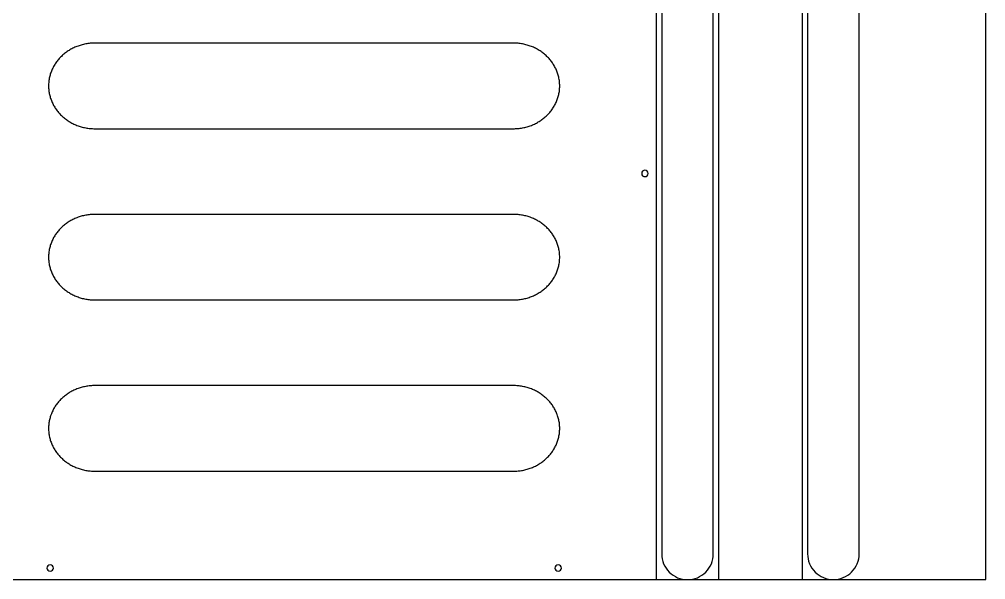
# Model space of a CAD drawing. Extents: x -841 to 6211, y -469 to 2808.
# Drawn here: x 1721 to 2470, y 0 to 434 of the extents above; entities that cross this region are included whole.
import ezdxf

# ---------------------------------------------------------------- set-up
doc = ezdxf.new("R2010")
doc.units = 0
for name, color, linetype in [('DEFAULT_LAYER0', 1, 'CONTINUOUS'), ('T5_LOGOLAYER_2', 18, 'CONTINUOUS'), ('T5_LOGOLAYER_20', 18, 'CONTINUOUS')]:
    doc.layers.add(name, color=color, linetype=linetype)

msp = doc.modelspace()

# ---------------------------------------------------------------- linework, layer by layer
at = {"layer": 'DEFAULT_LAYER0'}
for points in [[(1743.6, 382.4), (1743.61, 381.55), (1743.65, 380.7), (1743.7, 379.85), (1743.78, 379.01), (1743.89, 378.18), (1744.01, 377.35), (1744.16, 376.53), (1744.33, 375.72), (1744.52, 374.91), (1744.73, 374.12), (1744.96, 373.33), (1745.22, 372.54), (1745.49, 371.77), (1745.78, 371), (1746.1, 370.24), (1746.43, 369.5), (1746.78, 368.76), (1747.15, 368.03), (1747.54, 367.31), (1747.94, 366.6), (1748.37, 365.9), (1748.81, 365.21), (1749.27, 364.53), (1749.75, 363.86), (1750.24, 363.21), (1750.75, 362.56), (1751.28, 361.93), (1751.82, 361.31), (1752.38, 360.7), (1752.95, 360.11), (1753.54, 359.53), (1754.14, 358.96), (1754.76, 358.4), (1755.39, 357.86), (1756.04, 357.33), (1756.7, 356.82), (1757.37, 356.32), (1758.06, 355.83), (1758.76, 355.36), (1759.47, 354.91), (1760.19, 354.47), (1760.93, 354.05), (1761.68, 353.64), (1762.44, 353.25), (1763.21, 352.87), (1763.99, 352.51), (1764.78, 352.17), (1765.59, 351.85), (1766.4, 351.54), (1767.22, 351.26), (1768.05, 350.99), (1768.89, 350.74), (1769.74, 350.5), (1770.6, 350.29), (1771.47, 350.09), (1772.34, 349.92), (1773.23, 349.76), (1774.12, 349.63), (1775.01, 349.51), (1775.92, 349.42), (1776.83, 349.34), (1777.75, 349.29), (1778.67, 349.26), (1779.6, 349.24), (2103.6, 349.24), (2104.53, 349.26), (2105.45, 349.29), (2106.37, 349.34), (2107.28, 349.42), (2108.18, 349.51), (2109.08, 349.63), (2109.97, 349.76), (2110.85, 349.92), (2111.73, 350.09), (2112.6, 350.29), (2113.45, 350.5), (2114.3, 350.74), (2115.14, 350.99), (2115.98, 351.26), (2116.8, 351.54), (2117.61, 351.85), (2118.41, 352.17), (2119.21, 352.51), (2119.99, 352.87), (2120.76, 353.25), (2121.52, 353.64), (2122.27, 354.05), (2123, 354.47), (2123.73, 354.91), (2124.44, 355.36), (2125.14, 355.83), (2125.82, 356.32), (2126.5, 356.82), (2127.16, 357.33), (2127.8, 357.86), (2128.44, 358.4), (2129.05, 358.96), (2129.66, 359.53), (2130.25, 360.11), (2130.82, 360.7), (2131.38, 361.31), (2131.92, 361.93), (2132.45, 362.56), (2132.96, 363.21), (2133.45, 363.86), (2133.93, 364.53), (2134.39, 365.21), (2134.83, 365.9), (2135.25, 366.6), (2135.66, 367.31), (2136.05, 368.03), (2136.42, 368.76), (2136.77, 369.5), (2137.1, 370.24), (2137.41, 371), (2137.71, 371.77), (2137.98, 372.54), (2138.23, 373.33), (2138.46, 374.12), (2138.68, 374.91), (2138.87, 375.72), (2139.04, 376.53), (2139.18, 377.35), (2139.31, 378.18), (2139.41, 379.01), (2139.49, 379.85), (2139.55, 380.7), (2139.59, 381.55), (2139.6, 382.4), (2139.59, 383.26), (2139.55, 384.11), (2139.49, 384.95), (2139.41, 385.79), (2139.31, 386.63), (2139.18, 387.45), (2139.04, 388.27), (2138.87, 389.09), (2138.68, 389.89), (2138.46, 390.69), (2138.23, 391.48), (2137.98, 392.26), (2137.71, 393.04), (2137.41, 393.8), (2137.1, 394.56), (2136.77, 395.31), (2136.42, 396.05), (2136.05, 396.78), (2135.66, 397.5), (2135.25, 398.21), (2134.83, 398.91), (2134.39, 399.6), (2133.93, 400.28), (2133.45, 400.94), (2132.96, 401.6), (2132.45, 402.24), (2131.92, 402.88), (2131.38, 403.5), (2130.82, 404.1), (2130.25, 404.7), (2129.66, 405.28), (2129.05, 405.85), (2128.44, 406.41), (2127.8, 406.95), (2127.16, 407.48), (2126.5, 407.99), (2125.82, 408.49), (2125.14, 408.97), (2124.44, 409.44), (2123.73, 409.9), (2123, 410.34), (2122.27, 410.76), (2121.52, 411.17), (2120.76, 411.56), (2119.99, 411.93), (2119.21, 412.29), (2118.41, 412.63), (2117.61, 412.96), (2116.8, 413.26), (2115.98, 413.55), (2115.14, 413.82), (2114.3, 414.07), (2113.45, 414.3), (2112.6, 414.52), (2111.73, 414.71), (2110.85, 414.89), (2109.97, 415.04), (2109.08, 415.18), (2108.18, 415.3), (2107.28, 415.39), (2106.37, 415.47), (2105.45, 415.52), (2104.53, 415.55), (2103.6, 415.56), (1779.6, 415.56), (1778.67, 415.55), (1777.75, 415.52), (1776.83, 415.47), (1775.92, 415.39), (1775.01, 415.3), (1774.12, 415.18), (1773.23, 415.04), (1772.34, 414.89), (1771.47, 414.71), (1770.6, 414.52), (1769.74, 414.3), (1768.89, 414.07), (1768.05, 413.82), (1767.22, 413.55), (1766.4, 413.26), (1765.59, 412.96), (1764.78, 412.63), (1763.99, 412.29), (1763.21, 411.93), (1762.44, 411.56), (1761.68, 411.17), (1760.93, 410.76), (1760.19, 410.34), (1759.47, 409.9), (1758.76, 409.44), (1758.06, 408.97), (1757.37, 408.49), (1756.7, 407.99), (1756.04, 407.48), (1755.39, 406.95), (1754.76, 406.41), (1754.14, 405.85), (1753.54, 405.28), (1752.95, 404.7), (1752.38, 404.1), (1751.82, 403.5), (1751.28, 402.88), (1750.75, 402.24), (1750.24, 401.6), (1749.75, 400.94), (1749.27, 400.28), (1748.81, 399.6), (1748.37, 398.91), (1747.94, 398.21), (1747.54, 397.5), (1747.15, 396.78), (1746.78, 396.05), (1746.43, 395.31), (1746.1, 394.56), (1745.78, 393.8), (1745.49, 393.04), (1745.22, 392.26), (1744.96, 391.48), (1744.73, 390.69), (1744.52, 389.89), (1744.33, 389.09), (1744.16, 388.27), (1744.01, 387.45), (1743.89, 386.63), (1743.78, 385.79), (1743.7, 384.95), (1743.65, 384.11), (1743.61, 383.26)], [(1743.6, 249.77), (1743.61, 248.91), (1743.65, 248.06), (1743.7, 247.22), (1743.78, 246.38), (1743.89, 245.55), (1744.01, 244.72), (1744.16, 243.9), (1744.33, 243.09), (1744.52, 242.28), (1744.73, 241.48), (1744.96, 240.69), (1745.22, 239.91), (1745.49, 239.13), (1745.78, 238.37), (1746.1, 237.61), (1746.43, 236.86), (1746.78, 236.12), (1747.15, 235.39), (1747.54, 234.67), (1747.94, 233.96), (1748.37, 233.26), (1748.81, 232.57), (1749.27, 231.9), (1749.75, 231.23), (1750.24, 230.57), (1750.75, 229.93), (1751.28, 229.3), (1751.82, 228.68), (1752.38, 228.07), (1752.95, 227.47), (1753.54, 226.89), (1754.14, 226.32), (1754.76, 225.77), (1755.39, 225.22), (1756.04, 224.7), (1756.7, 224.18), (1757.37, 223.68), (1758.06, 223.2), (1758.76, 222.73), (1759.47, 222.27), (1760.19, 221.83), (1760.93, 221.41), (1761.68, 221), (1762.44, 220.61), (1763.21, 220.24), (1763.99, 219.88), (1764.78, 219.54), (1765.59, 219.22), (1766.4, 218.91), (1767.22, 218.62), (1768.05, 218.35), (1768.89, 218.1), (1769.74, 217.87), (1770.6, 217.65), (1771.47, 217.46), (1772.34, 217.28), (1773.23, 217.13), (1774.12, 216.99), (1775.01, 216.88), (1775.92, 216.78), (1776.83, 216.71), (1777.75, 216.65), (1778.67, 216.62), (1779.6, 216.61), (2103.6, 216.61), (2104.53, 216.62), (2105.45, 216.65), (2106.37, 216.71), (2107.28, 216.78), (2108.18, 216.88), (2109.08, 216.99), (2109.97, 217.13), (2110.85, 217.28), (2111.73, 217.46), (2112.6, 217.65), (2113.45, 217.87), (2114.3, 218.1), (2115.14, 218.35), (2115.98, 218.62), (2116.8, 218.91), (2117.61, 219.22), (2118.41, 219.54), (2119.21, 219.88), (2119.99, 220.24), (2120.76, 220.61), (2121.52, 221), (2122.27, 221.41), (2123, 221.83), (2123.73, 222.27), (2124.44, 222.73), (2125.14, 223.2), (2125.82, 223.68), (2126.5, 224.18), (2127.16, 224.7), (2127.8, 225.22), (2128.44, 225.77), (2129.05, 226.32), (2129.66, 226.89), (2130.25, 227.47), (2130.82, 228.07), (2131.38, 228.68), (2131.92, 229.3), (2132.45, 229.93), (2132.96, 230.57), (2133.45, 231.23), (2133.93, 231.9), (2134.39, 232.57), (2134.83, 233.26), (2135.25, 233.96), (2135.66, 234.67), (2136.05, 235.39), (2136.42, 236.12), (2136.77, 236.86), (2137.1, 237.61), (2137.41, 238.37), (2137.71, 239.13), (2137.98, 239.91), (2138.23, 240.69), (2138.46, 241.48), (2138.68, 242.28), (2138.87, 243.09), (2139.04, 243.9), (2139.18, 244.72), (2139.31, 245.55), (2139.41, 246.38), (2139.49, 247.22), (2139.55, 248.06), (2139.59, 248.91), (2139.6, 249.77), (2139.59, 250.62), (2139.55, 251.48), (2139.49, 252.32), (2139.41, 253.16), (2139.31, 253.99), (2139.18, 254.82), (2139.04, 255.64), (2138.87, 256.45), (2138.68, 257.26), (2138.46, 258.06), (2138.23, 258.85), (2137.98, 259.63), (2137.71, 260.4), (2137.41, 261.17), (2137.1, 261.93), (2136.77, 262.68), (2136.42, 263.41), (2136.05, 264.14), (2135.66, 264.86), (2135.25, 265.57), (2134.83, 266.27), (2134.39, 266.96), (2133.93, 267.64), (2133.45, 268.31), (2132.96, 268.96), (2132.45, 269.61), (2131.92, 270.24), (2131.38, 270.86), (2130.82, 271.47), (2130.25, 272.06), (2129.66, 272.65), (2129.05, 273.22), (2128.44, 273.77), (2127.8, 274.31), (2127.16, 274.84), (2126.5, 275.36), (2125.82, 275.86), (2125.14, 276.34), (2124.44, 276.81), (2123.73, 277.26), (2123, 277.7), (2122.27, 278.13), (2121.52, 278.53), (2120.76, 278.93), (2119.99, 279.3), (2119.21, 279.66), (2118.41, 280), (2117.61, 280.32), (2116.8, 280.63), (2115.98, 280.92), (2115.14, 281.19), (2114.3, 281.44), (2113.45, 281.67), (2112.6, 281.88), (2111.73, 282.08), (2110.85, 282.25), (2109.97, 282.41), (2109.08, 282.55), (2108.18, 282.66), (2107.28, 282.76), (2106.37, 282.83), (2105.45, 282.88), (2104.53, 282.92), (2103.6, 282.93), (1779.6, 282.93), (1778.67, 282.92), (1777.75, 282.88), (1776.83, 282.83), (1775.92, 282.76), (1775.01, 282.66), (1774.12, 282.55), (1773.23, 282.41), (1772.34, 282.25), (1771.47, 282.08), (1770.6, 281.88), (1769.74, 281.67), (1768.89, 281.44), (1768.05, 281.19), (1767.22, 280.92), (1766.4, 280.63), (1765.59, 280.32), (1764.78, 280), (1763.99, 279.66), (1763.21, 279.3), (1762.44, 278.93), (1761.68, 278.53), (1760.93, 278.13), (1760.19, 277.7), (1759.47, 277.26), (1758.76, 276.81), (1758.06, 276.34), (1757.37, 275.86), (1756.7, 275.36), (1756.04, 274.84), (1755.39, 274.31), (1754.76, 273.77), (1754.14, 273.22), (1753.54, 272.65), (1752.95, 272.06), (1752.38, 271.47), (1751.82, 270.86), (1751.28, 270.24), (1750.75, 269.61), (1750.24, 268.96), (1749.75, 268.31), (1749.27, 267.64), (1748.81, 266.96), (1748.37, 266.27), (1747.94, 265.57), (1747.54, 264.86), (1747.15, 264.14), (1746.78, 263.41), (1746.43, 262.68), (1746.1, 261.93), (1745.78, 261.17), (1745.49, 260.4), (1745.22, 259.63), (1744.96, 258.85), (1744.73, 258.06), (1744.52, 257.26), (1744.33, 256.45), (1744.16, 255.64), (1744.01, 254.82), (1743.89, 253.99), (1743.78, 253.16), (1743.7, 252.32), (1743.65, 251.48), (1743.61, 250.62)], [(1743.6, 117.13), (1743.61, 116.28), (1743.65, 115.43), (1743.7, 114.58), (1743.78, 113.74), (1743.89, 112.91), (1744.01, 112.08), (1744.16, 111.26), (1744.33, 110.45), (1744.52, 109.65), (1744.73, 108.85), (1744.96, 108.06), (1745.22, 107.27), (1745.49, 106.5), (1745.78, 105.73), (1746.1, 104.98), (1746.43, 104.23), (1746.78, 103.49), (1747.15, 102.76), (1747.54, 102.04), (1747.94, 101.33), (1748.37, 100.63), (1748.81, 99.94), (1749.27, 99.26), (1749.75, 98.59), (1750.24, 97.94), (1750.75, 97.29), (1751.28, 96.66), (1751.82, 96.04), (1752.38, 95.43), (1752.95, 94.84), (1753.54, 94.26), (1754.14, 93.69), (1754.76, 93.13), (1755.39, 92.59), (1756.04, 92.06), (1756.7, 91.55), (1757.37, 91.05), (1758.06, 90.56), (1758.76, 90.09), (1759.47, 89.64), (1760.19, 89.2), (1760.93, 88.78), (1761.68, 88.37), (1762.44, 87.98), (1763.21, 87.6), (1763.99, 87.25), (1764.78, 86.9), (1765.59, 86.58), (1766.4, 86.28), (1767.22, 85.99), (1768.05, 85.72), (1768.89, 85.47), (1769.74, 85.23), (1770.6, 85.02), (1771.47, 84.82), (1772.34, 84.65), (1773.23, 84.49), (1774.12, 84.36), (1775.01, 84.24), (1775.92, 84.15), (1776.83, 84.07), (1777.75, 84.02), (1778.67, 83.99), (1779.6, 83.98), (2103.6, 83.98), (2104.53, 83.99), (2105.45, 84.02), (2106.37, 84.07), (2107.28, 84.15), (2108.18, 84.24), (2109.08, 84.36), (2109.97, 84.49), (2110.85, 84.65), (2111.73, 84.82), (2112.6, 85.02), (2113.45, 85.23), (2114.3, 85.47), (2115.14, 85.72), (2115.98, 85.99), (2116.8, 86.28), (2117.61, 86.58), (2118.41, 86.9), (2119.21, 87.25), (2119.99, 87.6), (2120.76, 87.98), (2121.52, 88.37), (2122.27, 88.78), (2123, 89.2), (2123.73, 89.64), (2124.44, 90.09), (2125.14, 90.56), (2125.82, 91.05), (2126.5, 91.55), (2127.16, 92.06), (2127.8, 92.59), (2128.44, 93.13), (2129.05, 93.69), (2129.66, 94.26), (2130.25, 94.84), (2130.82, 95.43), (2131.38, 96.04), (2131.92, 96.66), (2132.45, 97.29), (2132.96, 97.94), (2133.45, 98.59), (2133.93, 99.26), (2134.39, 99.94), (2134.83, 100.63), (2135.25, 101.33), (2135.66, 102.04), (2136.05, 102.76), (2136.42, 103.49), (2136.77, 104.23), (2137.1, 104.98), (2137.41, 105.73), (2137.71, 106.5), (2137.98, 107.27), (2138.23, 108.06), (2138.46, 108.85), (2138.68, 109.65), (2138.87, 110.45), (2139.04, 111.26), (2139.18, 112.08), (2139.31, 112.91), (2139.41, 113.74), (2139.49, 114.58), (2139.55, 115.43), (2139.59, 116.28), (2139.6, 117.13), (2139.59, 117.99), (2139.55, 118.84), (2139.49, 119.69), (2139.41, 120.52), (2139.31, 121.36), (2139.18, 122.18), (2139.04, 123), (2138.87, 123.82), (2138.68, 124.62), (2138.46, 125.42), (2138.23, 126.21), (2137.98, 126.99), (2137.71, 127.77), (2137.41, 128.54), (2137.1, 129.29), (2136.77, 130.04), (2136.42, 130.78), (2136.05, 131.51), (2135.66, 132.23), (2135.25, 132.94), (2134.83, 133.64), (2134.39, 134.33), (2133.93, 135.01), (2133.45, 135.67), (2132.96, 136.33), (2132.45, 136.97), (2131.92, 137.61), (2131.38, 138.23), (2130.82, 138.83), (2130.25, 139.43), (2129.66, 140.01), (2129.05, 140.58), (2128.44, 141.14), (2127.8, 141.68), (2127.16, 142.21), (2126.5, 142.72), (2125.82, 143.22), (2125.14, 143.71), (2124.44, 144.18), (2123.73, 144.63), (2123, 145.07), (2122.27, 145.49), (2121.52, 145.9), (2120.76, 146.29), (2119.99, 146.67), (2119.21, 147.02), (2118.41, 147.36), (2117.61, 147.69), (2116.8, 147.99), (2115.98, 148.28), (2115.14, 148.55), (2114.3, 148.8), (2113.45, 149.03), (2112.6, 149.25), (2111.73, 149.44), (2110.85, 149.62), (2109.97, 149.77), (2109.08, 149.91), (2108.18, 150.03), (2107.28, 150.12), (2106.37, 150.2), (2105.45, 150.25), (2104.53, 150.28), (2103.6, 150.29), (1779.6, 150.29), (1778.67, 150.28), (1777.75, 150.25), (1776.83, 150.2), (1775.92, 150.12), (1775.01, 150.03), (1774.12, 149.91), (1773.23, 149.77), (1772.34, 149.62), (1771.47, 149.44), (1770.6, 149.25), (1769.74, 149.03), (1768.89, 148.8), (1768.05, 148.55), (1767.22, 148.28), (1766.4, 147.99), (1765.59, 147.69), (1764.78, 147.36), (1763.99, 147.02), (1763.21, 146.67), (1762.44, 146.29), (1761.68, 145.9), (1760.93, 145.49), (1760.19, 145.07), (1759.47, 144.63), (1758.76, 144.18), (1758.06, 143.71), (1757.37, 143.22), (1756.7, 142.72), (1756.04, 142.21), (1755.39, 141.68), (1754.76, 141.14), (1754.14, 140.58), (1753.54, 140.01), (1752.95, 139.43), (1752.38, 138.83), (1751.82, 138.23), (1751.28, 137.61), (1750.75, 136.97), (1750.24, 136.33), (1749.75, 135.67), (1749.27, 135.01), (1748.81, 134.33), (1748.37, 133.64), (1747.94, 132.94), (1747.54, 132.23), (1747.15, 131.51), (1746.78, 130.78), (1746.43, 130.04), (1746.1, 129.29), (1745.78, 128.54), (1745.49, 127.77), (1745.22, 126.99), (1744.96, 126.21), (1744.73, 125.42), (1744.52, 124.62), (1744.33, 123.82), (1744.16, 123), (1744.01, 122.18), (1743.89, 121.36), (1743.78, 120.52), (1743.7, 119.69), (1743.65, 118.84), (1743.61, 117.99)]]:
    msp.add_lwpolyline(points, close=True, dxfattribs=at)
for points in [[(2205.6, 317.11, 0.414214), (2203.1, 314.61, 0.414214), (2205.6, 312.11, 0.414214), (2208.1, 314.61, 0.414214)], [(1744.8, 11.5, 0.414214), (1742.3, 9, 0.414214), (1744.8, 6.5, 0.414214), (1747.3, 9, 0.414214)], [(2138.4, 11.5, 0.414214), (2135.9, 9, 0.414214), (2138.4, 6.5, 0.414214), (2140.9, 9, 0.414214)]]:
    msp.add_lwpolyline(points, format="xyb", close=True, dxfattribs=at)
at = {"layer": 'T5_LOGOLAYER_2'}
msp.add_lwpolyline([(1668.6, 0), (2214.6, 0), (2214.6, 1164.86), (1653.6, 1165), (1668.6, 822.86), (1683.6, 777.86), (1683.6, 477.86), (1668.6, 477.86)], close=True, dxfattribs=at)
at = {"layer": 'T5_LOGOLAYER_20'}
for points in [[(1249.6, 0), (2469.6, 0), (2469.6, 2440), (1249.6, 2440)], [(2262.6, 0), (2327.6, 0), (2327.6, 1129), (2262.6, 1129)]]:
    msp.add_lwpolyline(points, close=True, dxfattribs=at)
for points in [[(2218.6, 19.97, 0.414214), (2238.6, -0.03, 0.414214), (2258.6, 19.97), (2258.6, 1144.97, 0.414214), (2238.6, 1164.97, 0.414214), (2218.6, 1144.97)], [(2331.6, 20, 0.414214), (2351.6, 0, 0.414214), (2371.6, 20), (2371.6, 740, 0.414214), (2351.6, 760, 0.414214), (2331.6, 740)]]:
    msp.add_lwpolyline(points, format="xyb", close=True, dxfattribs=at)

doc.saveas('drawing.dxf')
